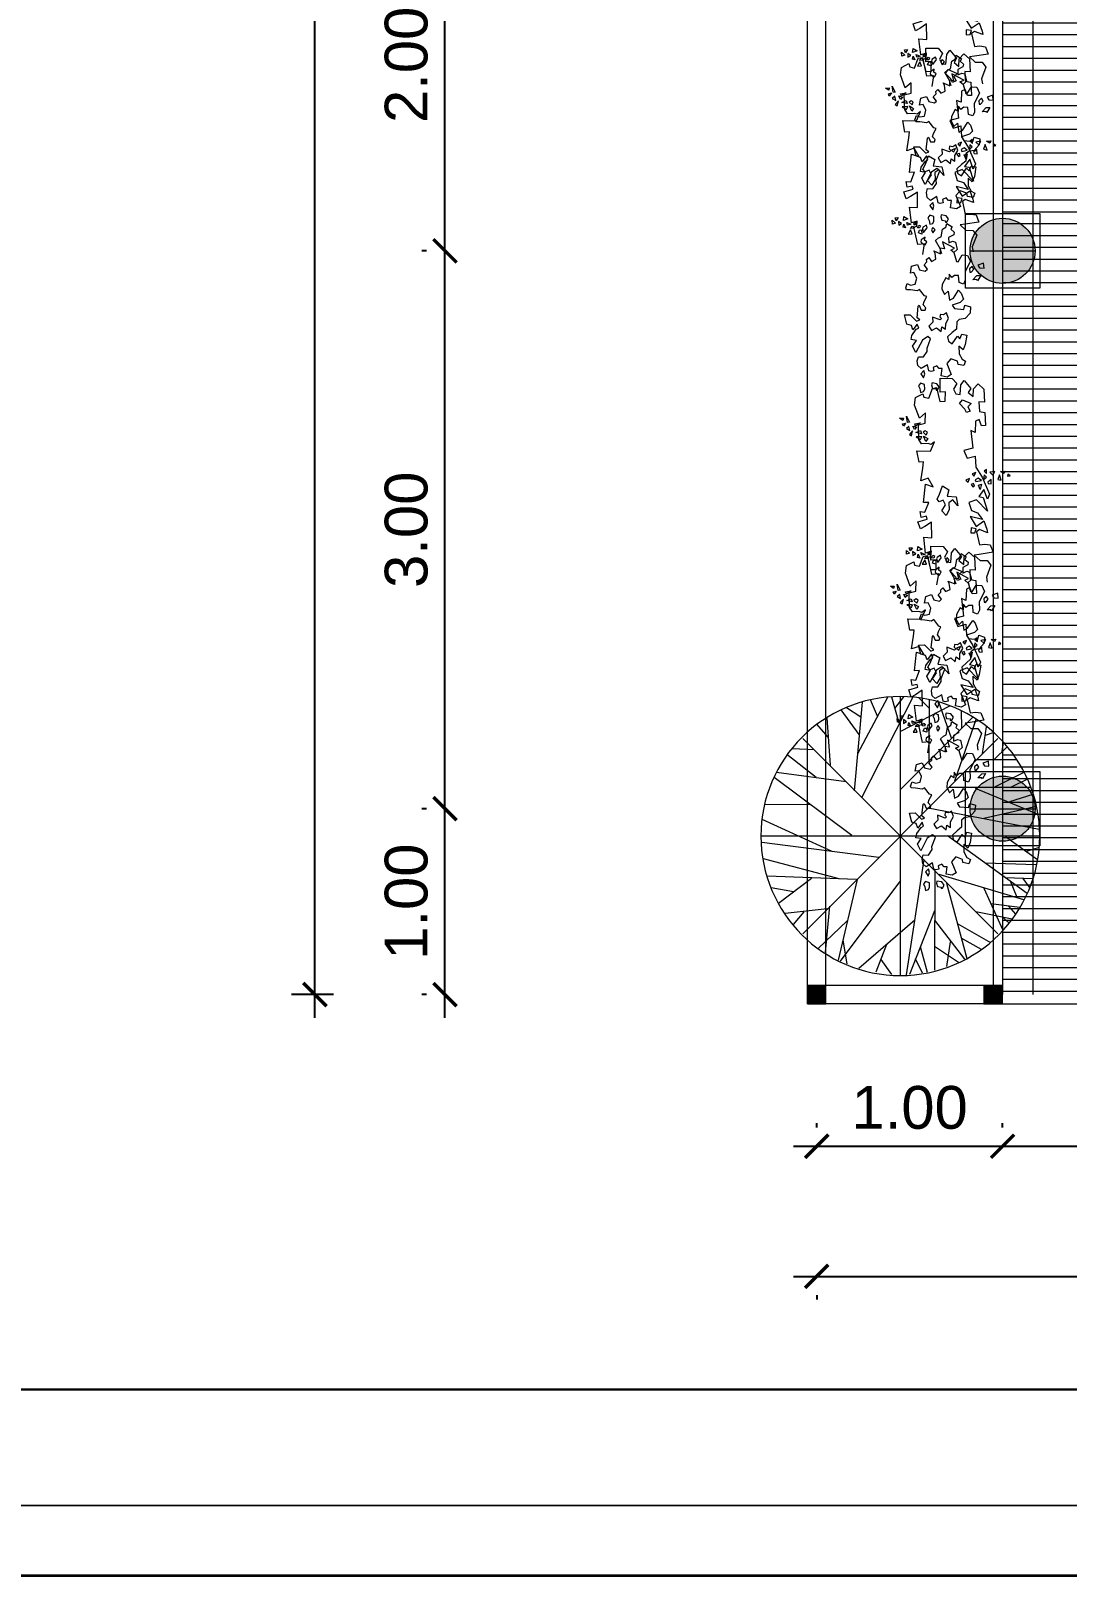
# Model space of a CAD drawing. Header units: millimetres. Extents: x -667 to -468, y -723 to -475.
# Drawn here: x -512.56 to -506.99, y -687.93 to -679.62 of the extents above; entities that cross this region are included whole.
import ezdxf

# ---------------------------------------------------------------- set-up
doc = ezdxf.new("R2010")
doc.units = ezdxf.units.MM
doc.layers.get('0').update_dxf_attribs({"lineweight": 9})
doc.layers.get('Defpoints').update_dxf_attribs({"lineweight": 0})
for name, color, linetype, lineweight in [('BLOCK', 231, 'Continuous', 5), ('COLUMN', 11, 'Continuous', 9), ('dinding', 36, 'Continuous', 9), ('NOTASI', 250, 'Continuous', 5)]:
    doc.layers.add(name, color=color, linetype=linetype, lineweight=lineweight)
doc.layers.add('KOP', color=1, linetype='Continuous')
doc.layers.add('LANDSCAPE', color=7, linetype='Continuous', lineweight=9, true_color=0x002409)
doc.styles.get("Standard").update_dxf_attribs({"font": 'arial.ttf'})
doc.dimstyles.new('Copy of 1-100', dxfattribs={"dimtxt": 0.23, "dimasz": 0.125, "dimexe": 0.125, "dimexo": 0.1, "dimgap": 0.09, "dimtad": 1, "dimtoh": 1, "dimzin": 0, "dimdsep": 46, "dimtxsty": 'Standard', "dimblk": 'ARCHTICK', "dimcen": 0.09, "dimdle": 0.125, "dimclrt": 2, "dimadec": 0, "dimazin": 0, "dimtfac": 1, "dimtofl": 0, "dimtmove": 0, "dimatfit": 3, "dimldrblk": 'ARCHTICK', "dimfxl": 1, "dimtolj": 1, "dimtzin": 0, "dimarcsym": 0})

# ---------------------------------------------------------------- blocks, each defined once
blk = doc.blocks.new('EW2433')
at = {"layer": 'Defpoints'}
for p, q in [((502.9615, -195.7493), (482.7963, -195.7493)), ((482.7963, -209.9267), (502.9615, -209.9267))]:
    blk.add_line(p, q, dxfattribs=at)
at = {"layer": 'KOP', "color": 11, "ltscale": 0.1}
for p, q in [((483.0215, -195.9497), (500.4465, -195.9497)), ((500.4441, -195.9522), (483.0239, -195.9522)), ((500.4465, -209.5956), (483.0215, -209.5956)), ((483.0239, -209.5931), (500.4441, -209.5931))]:
    blk.add_line(p, q, dxfattribs=at)
blk = doc.blocks.new('32')
at = {"layer": 'NOTASI'}
h = blk.add_hatch(color=256, dxfattribs=at)
h.paths.add_polyline_path([(2106.8221, 191.4695), (2106.7721, 191.4695), (2106.7721, 191.4195), (2106.8221, 191.4195)])
h.paths.add_polyline_path([(2106.8721, 191.4695), (2106.8221, 191.4695), (2106.8221, 191.4195), (2106.8721, 191.4195)])
h.paths.add_polyline_path([(2106.8721, 191.4195), (2106.8221, 191.4195), (2106.8221, 191.3695), (2106.8721, 191.3695)])
h.paths.add_polyline_path([(2106.8221, 191.4195), (2106.7721, 191.4195), (2106.7721, 191.3695), (2106.8221, 191.3695)])
at = {"layer": 'BLOCK'}
for p, q in [((2106.8221, 191.4695), (2106.8221, 191.3695)), ((2106.7721, 191.4195), (2106.8721, 191.4195))]:
    blk.add_line(p, q, dxfattribs=at)
blk.add_lwpolyline([(2106.8721, 191.4695), (2106.7721, 191.4695), (2106.7721, 191.3695), (2106.8721, 191.3695)], close=True, dxfattribs=at)
blk = doc.blocks.new('_ArchTick')
at = {"color": 0, "linetype": 'ByBlock', "const_width": 0.15}
blk.add_lwpolyline([(-0.5, -0.5), (0.5, 0.5)], dxfattribs=at)
blk = doc.blocks.new('*D1146')
at = {"layer": 'Defpoints', "color": 0}
for p in [(-510.336, -680.8031), (-510.336, -680.8031), (-510.336, -683.8031)]:
    blk.add_point(p, dxfattribs=at)
at = {"layer": 'NOTASI', "color": 0, "lineweight": -2}
for p, q in [((-510.336, -683.9281), (-510.336, -680.6781)), ((-510.436, -680.8031), (-510.461, -680.8031)), ((-510.436, -683.8031), (-510.461, -683.8031))]:
    blk.add_line(p, q, dxfattribs=at)
at = {"layer": 'NOTASI', "color": 0, "lineweight": -2, "xscale": 0.125, "yscale": 0.125, "zscale": 0.125}
for p, rotation in [((-510.336, -680.8031), 90), ((-510.336, -683.8031), 270)]:
    blk.add_blockref('_ArchTick', p, dxfattribs=dict(at, rotation=rotation))
at = {"layer": 'NOTASI', "color": 2, "insert": (-510.5435, -682.3031), "char_height": 0.23, "attachment_point": 5, "rotation": 90}
blk.add_mtext('\\A1;3.00', dxfattribs=at)
blk = doc.blocks.new('*D1147')
at = {"layer": 'Defpoints', "color": 0}
for p in [(-510.336, -678.8031), (-510.336, -678.8031), (-510.336, -680.8031)]:
    blk.add_point(p, dxfattribs=at)
at = {"layer": 'NOTASI', "color": 0, "lineweight": -2}
for p, q in [((-510.336, -680.9281), (-510.336, -678.6781)), ((-510.436, -678.8031), (-510.461, -678.8031)), ((-510.436, -680.8031), (-510.461, -680.8031))]:
    blk.add_line(p, q, dxfattribs=at)
at = {"layer": 'NOTASI', "color": 0, "lineweight": -2, "xscale": 0.125, "yscale": 0.125, "zscale": 0.125}
for p, rotation in [((-510.336, -678.8031), 90), ((-510.336, -680.8031), 270)]:
    blk.add_blockref('_ArchTick', p, dxfattribs=dict(at, rotation=rotation))
at = {"layer": 'NOTASI', "color": 2, "insert": (-510.5435, -679.8031), "char_height": 0.23, "attachment_point": 5, "rotation": 90}
blk.add_mtext('\\A1;2.00', dxfattribs=at)
blk = doc.blocks.new('*D1154')
at = {"layer": 'Defpoints', "color": 0}
for p in [(-511.036, -664.8031), (-511.036, -664.8031), (-510.836, -684.8031)]:
    blk.add_point(p, dxfattribs=at)
at = {"layer": 'NOTASI', "color": 0, "lineweight": -2}
for p, q in [((-511.036, -684.9281), (-511.036, -664.6781)), ((-511.136, -664.8031), (-511.161, -664.8031)), ((-510.936, -684.8031), (-511.161, -684.8031))]:
    blk.add_line(p, q, dxfattribs=at)
at = {"layer": 'NOTASI', "color": 0, "lineweight": -2, "xscale": 0.125, "yscale": 0.125, "zscale": 0.125}
for p, rotation in [((-511.036, -664.8031), 90), ((-511.036, -684.8031), 270)]:
    blk.add_blockref('_ArchTick', p, dxfattribs=dict(at, rotation=rotation))
at = {"layer": 'NOTASI', "color": 2, "insert": (-511.2435, -674.8031), "char_height": 0.23, "attachment_point": 5, "rotation": 90}
blk.add_mtext('\\A1;20.00', dxfattribs=at)
blk = doc.blocks.new('*D1172')
at = {"layer": 'Defpoints', "color": 0}
for p in [(-508.336, -685.6184), (-507.336, -685.6184), (-507.336, -685.6184)]:
    blk.add_point(p, dxfattribs=at)
at = {"layer": 'NOTASI', "color": 0, "lineweight": -2}
for p, q in [((-508.336, -685.5184), (-508.336, -685.4934)), ((-507.336, -685.5184), (-507.336, -685.4934)), ((-508.461, -685.6184), (-507.211, -685.6184))]:
    blk.add_line(p, q, dxfattribs=at)
at = {"layer": 'NOTASI', "color": 0, "lineweight": -2, "xscale": 0.125, "yscale": 0.125, "zscale": 0.125, "rotation": 180}
blk.add_blockref('_ArchTick', (-508.336, -685.6184), dxfattribs=at)
at = {"layer": 'NOTASI', "color": 0, "lineweight": -2, "xscale": 0.125, "yscale": 0.125, "zscale": 0.125}
blk.add_blockref('_ArchTick', (-507.336, -685.6184), dxfattribs=at)
at = {"layer": 'NOTASI', "color": 2, "insert": (-507.836, -685.411), "char_height": 0.23, "attachment_point": 5}
blk.add_mtext('\\A1;1.00', dxfattribs=at)
blk = doc.blocks.new('*D1173')
at = {"layer": 'Defpoints', "color": 0}
for p in [(-508.336, -686.3184), (-490.336, -686.3184), (-490.336, -686.3184)]:
    blk.add_point(p, dxfattribs=at)
at = {"layer": 'NOTASI', "color": 0, "lineweight": -2}
for p, q in [((-490.336, -686.2184), (-490.336, -686.1934)), ((-508.461, -686.3184), (-490.211, -686.3184)), ((-508.336, -686.4184), (-508.336, -686.4434))]:
    blk.add_line(p, q, dxfattribs=at)
at = {"layer": 'NOTASI', "color": 0, "lineweight": -2, "xscale": 0.125, "yscale": 0.125, "zscale": 0.125, "rotation": 180}
blk.add_blockref('_ArchTick', (-508.336, -686.3184), dxfattribs=at)
at = {"layer": 'NOTASI', "color": 0, "lineweight": -2, "xscale": 0.125, "yscale": 0.125, "zscale": 0.125}
blk.add_blockref('_ArchTick', (-490.336, -686.3184), dxfattribs=at)
at = {"layer": 'NOTASI', "color": 2, "insert": (-499.336, -686.111), "char_height": 0.23, "attachment_point": 5}
blk.add_mtext('\\A1;18.00', dxfattribs=at)
blk = doc.blocks.new('*D1174')
at = {"layer": 'Defpoints', "color": 0}
for p in [(-507.336, -685.6184), (-505.336, -685.6184), (-505.336, -685.6184)]:
    blk.add_point(p, dxfattribs=at)
at = {"layer": 'NOTASI', "color": 0, "lineweight": -2}
for p, q in [((-507.336, -685.5184), (-507.336, -685.4934)), ((-505.336, -685.5184), (-505.336, -685.4934)), ((-507.461, -685.6184), (-505.211, -685.6184))]:
    blk.add_line(p, q, dxfattribs=at)
at = {"layer": 'NOTASI', "color": 0, "lineweight": -2, "xscale": 0.125, "yscale": 0.125, "zscale": 0.125, "rotation": 180}
blk.add_blockref('_ArchTick', (-507.336, -685.6184), dxfattribs=at)
at = {"layer": 'NOTASI', "color": 0, "lineweight": -2, "xscale": 0.125, "yscale": 0.125, "zscale": 0.125}
blk.add_blockref('_ArchTick', (-505.336, -685.6184), dxfattribs=at)
at = {"layer": 'NOTASI', "color": 2, "insert": (-506.336, -685.411), "char_height": 0.23, "attachment_point": 5}
blk.add_mtext('\\A1;2.00', dxfattribs=at)
blk = doc.blocks.new('SEMAK')
at = {"layer": 'LANDSCAPE', "lineweight": 5}
for p, q in [((489.164, 51.854), (489.168, 51.893)), ((489.168, 51.893), (489.199, 51.885)), ((489.199, 51.885), (489.211, 51.862)), ((489.324, 51.88), (489.339, 51.879)), ((489.326, 51.866), (489.324, 51.88)), ((489.339, 51.879), (489.357, 51.848)), ((489.152, 51.826), (489.164, 51.854)), ((489.173, 51.803), (489.152, 51.826)), ((489.211, 51.817), (489.173, 51.803)), ((489.179, 51.707), (489.204, 51.75)), ((489.204, 51.75), (489.219, 51.714)), ((489.211, 51.862), (489.211, 51.817)), ((489.281, 51.824), (489.289, 51.859)), ((489.287, 51.805), (489.281, 51.824)), ((489.334, 51.816), (489.287, 51.805)), ((489.289, 51.859), (489.326, 51.866)), ((489.357, 51.848), (489.334, 51.816)), ((489.441, 51.754), (489.383, 51.739)), ((489.383, 51.739), (489.396, 51.667)), ((489.483, 51.732), (489.441, 51.754)), ((489.443, 51.619), (489.483, 51.732)), ((489.156, 51.625), (489.152, 51.576)), ((489.152, 51.576), (489.165, 51.537)), ((489.186, 51.656), (489.156, 51.625)), ((489.211, 51.677), (489.179, 51.707)), ((489.253, 51.621), (489.186, 51.656)), ((489.219, 51.714), (489.211, 51.677)), ((489.262, 51.684), (489.253, 51.621)), ((489.283, 51.692), (489.262, 51.684)), ((489.312, 51.686), (489.283, 51.692)), ((489.307, 51.653), (489.312, 51.686)), ((489.344, 51.638), (489.307, 51.653)), ((489.366, 51.666), (489.344, 51.638)), ((489.396, 51.667), (489.366, 51.666)), ((489.488, 51.574), (489.443, 51.619)), ((489.553, 51.602), (489.488, 51.574)), ((489.556, 51.634), (489.553, 51.602)), ((489.613, 51.649), (489.556, 51.634)), ((489.571, 51.529), (489.598, 51.584)), ((489.598, 51.584), (489.631, 51.607)), ((489.631, 51.607), (489.613, 51.649)), ((489.141, 51.494), (489.113, 51.429)), ((489.113, 51.429), (489.153, 51.374)), ((489.213, 51.374), (489.141, 51.494)), ((489.165, 51.537), (489.216, 51.541)), ((489.216, 51.541), (489.255, 51.489)), ((489.255, 51.489), (489.255, 51.457)), ((489.255, 51.457), (489.296, 51.367)), ((489.471, 51.399), (489.508, 51.427)), ((489.508, 51.427), (489.563, 51.354)), ((489.573, 51.452), (489.571, 51.529)), ((489.613, 51.492), (489.573, 51.452)), ((489.636, 51.439), (489.613, 51.492)), ((489.657, 51.346), (489.636, 51.439)), ((489.153, 51.374), (489.101, 51.362)), ((489.101, 51.362), (489.11, 51.321)), ((489.11, 51.321), (489.158, 51.262)), ((489.124, 51.267), (489.111, 51.222)), ((489.17, 51.211), (489.124, 51.267)), ((489.158, 51.262), (489.183, 51.252)), ((489.268, 51.342), (489.213, 51.374)), ((489.296, 51.367), (489.268, 51.342)), ((489.286, 51.237), (489.309, 51.282)), ((489.309, 51.282), (489.361, 51.258)), ((489.361, 51.258), (489.404, 51.299)), ((489.404, 51.299), (489.415, 51.252)), ((489.415, 51.252), (489.45, 51.278)), ((489.45, 51.278), (489.454, 51.221)), ((489.465, 51.355), (489.471, 51.399)), ((489.515, 51.314), (489.465, 51.355)), ((489.558, 51.282), (489.515, 51.314)), ((489.564, 51.21), (489.558, 51.282)), ((489.563, 51.354), (489.587, 51.381)), ((489.587, 51.381), (489.61, 51.334)), ((489.61, 51.334), (489.657, 51.346)), ((489.066, 51.206), (489.048, 51.114)), ((489.048, 51.114), (489.106, 51.116)), ((489.111, 51.222), (489.066, 51.206)), ((489.106, 51.116), (489.165, 51.182)), ((489.165, 51.182), (489.197, 51.171)), ((489.183, 51.252), (489.17, 51.211)), ((489.197, 51.171), (489.171, 51.149)), ((489.171, 51.149), (489.189, 51.033)), ((489.327, 51.2), (489.286, 51.237)), ((489.327, 51.15), (489.327, 51.2)), ((489.402, 51.183), (489.327, 51.15)), ((489.399, 51.152), (489.415, 51.17)), ((489.405, 51.127), (489.399, 51.152)), ((489.415, 51.17), (489.402, 51.183)), ((489.436, 51.133), (489.405, 51.127)), ((489.467, 51.115), (489.436, 51.133)), ((489.454, 51.221), (489.485, 51.172)), ((489.485, 51.172), (489.467, 51.115)), ((489.59, 51.189), (489.564, 51.21)), ((489.649, 51.182), (489.59, 51.189)), ((489.701, 51.129), (489.649, 51.182)), ((489.709, 51.068), (489.701, 51.129)), ((489.189, 51.033), (489.199, 51.025)), ((489.199, 51.025), (489.216, 51.074)), ((489.216, 51.074), (489.256, 51.076)), ((489.264, 51.053), (489.24, 51.023)), ((489.24, 51.023), (489.251, 50.99)), ((489.251, 50.99), (489.279, 50.943)), ((489.256, 51.076), (489.264, 51.053)), ((489.496, 50.9), (489.505, 50.99)), ((489.505, 50.99), (489.544, 50.971)), ((489.528, 51.04), (489.549, 51.076)), ((489.61, 51.018), (489.528, 51.04)), ((489.544, 50.971), (489.599, 50.897)), ((489.549, 51.076), (489.64, 51.09)), ((489.642, 50.988), (489.61, 51.018)), ((489.623, 50.927), (489.642, 50.988)), ((489.64, 51.09), (489.653, 51.048)), ((489.653, 51.048), (489.709, 51.068)), ((489.08, 50.865), (489.074, 50.846)), ((489.074, 50.846), (489.091, 50.804)), ((489.121, 50.869), (489.08, 50.865)), ((489.091, 50.804), (489.124, 50.82)), ((489.188, 50.882), (489.121, 50.869)), ((489.124, 50.82), (489.171, 50.813)), ((489.171, 50.813), (489.188, 50.755)), ((489.212, 50.869), (489.188, 50.882)), ((489.258, 50.936), (489.212, 50.869)), ((489.279, 50.943), (489.258, 50.936)), ((489.434, 50.875), (489.458, 50.933)), ((489.439, 50.83), (489.434, 50.875)), ((489.48, 50.765), (489.439, 50.83)), ((489.458, 50.933), (489.496, 50.9)), ((489.599, 50.897), (489.623, 50.927)), ((489.608, 50.819), (489.607, 50.749)), ((489.651, 50.837), (489.608, 50.819)), ((489.671, 50.799), (489.651, 50.837)), ((489.673, 50.714), (489.671, 50.799)), ((489.786, 50.8), (489.747, 50.8)), ((489.747, 50.8), (489.788, 50.76)), ((489.792, 50.811), (489.786, 50.8)), ((489.827, 50.76), (489.792, 50.811)), ((489.128, 50.701), (489.143, 50.634)), ((489.163, 50.698), (489.128, 50.701)), ((489.188, 50.755), (489.163, 50.698)), ((489.202, 50.619), (489.221, 50.672)), ((489.221, 50.672), (489.277, 50.688)), ((489.299, 50.67), (489.268, 50.625)), ((489.277, 50.688), (489.299, 50.67)), ((489.508, 50.785), (489.48, 50.765)), ((489.514, 50.731), (489.508, 50.785)), ((489.537, 50.766), (489.514, 50.731)), ((489.567, 50.746), (489.537, 50.766)), ((489.607, 50.749), (489.567, 50.746)), ((489.731, 50.614), (489.673, 50.714)), ((489.719, 50.688), (489.721, 50.722)), ((489.748, 50.666), (489.719, 50.688)), ((489.721, 50.722), (489.735, 50.724)), ((489.735, 50.724), (489.763, 50.694)), ((489.763, 50.694), (489.748, 50.666)), ((489.788, 50.76), (489.827, 50.76)), ((489.805, 50.656), (489.819, 50.684)), ((489.862, 50.639), (489.805, 50.656)), ((489.819, 50.684), (489.864, 50.689)), ((489.864, 50.689), (489.862, 50.639)), ((489.143, 50.634), (489.202, 50.619)), ((489.261, 50.523), (489.284, 50.417)), ((489.268, 50.625), (489.297, 50.599)), ((489.297, 50.599), (489.296, 50.575)), ((489.296, 50.575), (489.318, 50.556)), ((489.318, 50.556), (489.344, 50.595)), ((489.344, 50.595), (489.389, 50.577)), ((489.374, 50.493), (489.439, 50.524)), ((489.385, 50.517), (489.374, 50.493)), ((489.389, 50.577), (489.385, 50.517)), ((489.434, 50.469), (489.449, 50.523)), ((489.439, 50.524), (489.441, 50.478)), ((489.574, 50.523), (489.541, 50.492)), ((489.541, 50.492), (489.579, 50.477)), ((489.572, 50.518), (489.593, 50.609)), ((489.607, 50.489), (489.572, 50.518)), ((489.593, 50.609), (489.608, 50.612)), ((489.608, 50.612), (489.653, 50.547)), ((489.653, 50.547), (489.706, 50.554)), ((489.706, 50.554), (489.731, 50.614)), ((489.758, 50.473), (489.763, 50.523)), ((489.216, 50.419), (489.187, 50.245)), ((489.284, 50.417), (489.216, 50.419)), ((489.249, 50.396), (489.275, 50.422)), ((489.253, 50.377), (489.249, 50.396)), ((489.292, 50.351), (489.253, 50.377)), ((489.275, 50.422), (489.29, 50.428)), ((489.309, 50.398), (489.286, 50.381)), ((489.286, 50.381), (489.292, 50.351)), ((489.29, 50.428), (489.309, 50.398)), ((489.441, 50.478), (489.396, 50.39)), ((489.396, 50.39), (489.426, 50.366)), ((489.426, 50.366), (489.454, 50.355)), ((489.479, 50.477), (489.434, 50.469)), ((489.454, 50.355), (489.471, 50.282)), ((489.464, 50.408), (489.479, 50.477)), ((489.579, 50.477), (489.464, 50.408)), ((489.525, 50.42), (489.565, 50.405)), ((489.526, 50.366), (489.525, 50.42)), ((489.579, 50.342), (489.526, 50.366)), ((489.565, 50.405), (489.593, 50.415)), ((489.584, 50.316), (489.579, 50.342)), ((489.593, 50.415), (489.607, 50.489)), ((489.808, 50.358), (489.758, 50.473)), ((489.773, 50.308), (489.808, 50.358)), ((488.975, 50.204), (488.975, 50.166)), ((489.005, 50.196), (488.975, 50.204)), ((488.975, 50.166), (489.005, 50.196)), ((489.036, 50.219), (489.066, 50.204)), ((489.036, 50.181), (489.036, 50.219)), ((489.066, 50.204), (489.036, 50.181)), ((489.104, 50.249), (489.081, 50.242)), ((489.081, 50.242), (489.089, 50.211)), ((489.089, 50.211), (489.104, 50.249)), ((489.125, 50.223), (489.118, 50.196)), ((489.118, 50.196), (489.159, 50.216)), ((489.159, 50.216), (489.125, 50.223)), ((489.126, 50.312), (489.167, 50.312)), ((489.153, 50.271), (489.126, 50.312)), ((489.151, 50.257), (489.174, 50.234)), ((489.189, 50.257), (489.151, 50.257)), ((489.167, 50.312), (489.153, 50.271)), ((489.165, 50.202), (489.154, 50.043)), ((489.223, 50.187), (489.165, 50.202)), ((489.174, 50.234), (489.189, 50.257)), ((489.184, 50.214), (489.199, 50.223)), ((489.192, 50.202), (489.184, 50.214)), ((489.187, 50.245), (489.216, 50.238)), ((489.214, 50.204), (489.192, 50.202)), ((489.199, 50.223), (489.214, 50.204)), ((489.216, 50.238), (489.223, 50.187)), ((489.243, 50.256), (489.221, 50.254)), ((489.221, 50.254), (489.236, 50.228)), ((489.262, 50.318), (489.228, 50.305)), ((489.228, 50.305), (489.241, 50.277)), ((489.236, 50.228), (489.252, 50.236)), ((489.241, 50.277), (489.262, 50.277)), ((489.252, 50.236), (489.243, 50.256)), ((489.262, 50.277), (489.262, 50.318)), ((489.27, 50.266), (489.281, 50.303)), ((489.277, 50.251), (489.27, 50.266)), ((489.312, 50.232), (489.277, 50.251)), ((489.281, 50.303), (489.318, 50.258)), ((489.318, 50.258), (489.312, 50.232)), ((489.361, 50.282), (489.372, 50.312)), ((489.376, 50.258), (489.361, 50.282)), ((489.372, 50.312), (489.396, 50.284)), ((489.396, 50.284), (489.376, 50.258)), ((489.471, 50.282), (489.504, 50.262)), ((489.504, 50.262), (489.517, 50.225)), ((489.517, 50.225), (489.567, 50.262)), ((489.553, 50.286), (489.584, 50.316)), ((489.567, 50.262), (489.553, 50.286)), ((489.648, 50.248), (489.703, 50.303)), ((489.698, 50.243), (489.648, 50.248)), ((489.837, 50.229), (489.698, 50.243)), ((489.703, 50.303), (489.773, 50.308)), ((489.812, 50.154), (489.837, 50.229)), ((489.013, 50.173), (489.005, 50.143)), ((489.005, 50.143), (489.036, 50.143)), ((489.036, 50.143), (489.013, 50.173)), ((489.085, 50.175), (489.092, 50.134)), ((489.132, 50.161), (489.085, 50.175)), ((489.092, 50.134), (489.132, 50.161)), ((489.154, 50.043), (489.234, 50.053)), ((489.234, 50.053), (489.239, 49.898)), ((489.682, 50.017), (489.705, 50.147)), ((489.705, 50.147), (489.757, 50.144)), ((489.792, 50.032), (489.712, 49.997)), ((489.757, 50.144), (489.812, 50.154)), ((489.787, 49.997), (489.792, 50.032)), ((489.125, 49.96), (489.104, 49.888)), ((489.104, 49.888), (489.198, 49.866)), ((489.169, 49.939), (489.125, 49.96)), ((489.239, 49.898), (489.169, 49.939)), ((489.626, 50.026), (489.666, 50.026)), ((489.631, 49.976), (489.626, 50.026)), ((489.627, 49.863), (489.682, 49.963)), ((489.747, 49.898), (489.627, 49.863)), ((489.681, 49.986), (489.631, 49.976)), ((489.666, 50.026), (489.681, 49.986)), ((489.712, 49.997), (489.682, 50.017)), ((489.682, 49.963), (489.762, 49.913)), ((489.702, 49.828), (489.747, 49.898)), ((489.762, 49.913), (489.787, 49.997)), ((489.14, 49.845), (489.133, 49.787)), ((489.133, 49.787), (489.179, 49.794)), ((489.191, 49.837), (489.14, 49.845)), ((489.179, 49.794), (489.221, 49.7)), ((489.198, 49.866), (489.191, 49.837)), ((489.388, 49.838), (489.347, 49.79)), ((489.347, 49.79), (489.388, 49.734)), ((489.388, 49.734), (489.368, 49.686)), ((489.422, 49.783), (489.388, 49.838)), ((489.422, 49.714), (489.422, 49.783)), ((489.511, 49.748), (489.463, 49.687)), ((489.497, 49.66), (489.511, 49.748)), ((489.622, 49.723), (489.642, 49.803)), ((489.697, 49.698), (489.622, 49.723)), ((489.642, 49.803), (489.702, 49.828)), ((489.802, 49.818), (489.697, 49.698)), ((489.767, 49.678), (489.802, 49.818)), ((489.171, 49.7), (489.2, 49.518)), ((489.221, 49.7), (489.171, 49.7)), ((489.327, 49.7), (489.306, 49.673)), ((489.306, 49.673), (489.334, 49.625)), ((489.368, 49.686), (489.327, 49.7)), ((489.334, 49.625), (489.368, 49.544)), ((489.368, 49.544), (489.429, 49.585)), ((489.409, 49.646), (489.497, 49.66)), ((489.429, 49.585), (489.409, 49.646)), ((489.463, 49.687), (489.422, 49.714)), ((489.722, 49.668), (489.767, 49.678)), ((489.778, 49.599), (489.722, 49.668)), ((489.741, 49.598), (489.725, 49.553)), ((489.756, 49.545), (489.741, 49.598)), ((489.767, 49.478), (489.832, 49.648)), ((489.807, 49.698), (489.778, 49.599)), ((489.832, 49.648), (489.807, 49.698)), ((489.154, 49.482), (489.181, 49.355)), ((489.23, 49.46), (489.154, 49.482)), ((489.2, 49.518), (489.275, 49.548)), ((489.275, 49.548), (489.23, 49.46)), ((489.602, 49.499), (489.624, 49.518)), ((489.641, 49.484), (489.602, 49.499)), ((489.624, 49.518), (489.641, 49.484)), ((489.653, 49.543), (489.668, 49.567)), ((489.677, 49.535), (489.653, 49.543)), ((489.668, 49.567), (489.685, 49.56)), ((489.668, 49.438), (489.685, 49.462)), ((489.705, 49.426), (489.668, 49.438)), ((489.685, 49.56), (489.677, 49.535)), ((489.685, 49.462), (489.705, 49.426)), ((489.697, 49.498), (489.702, 49.518)), ((489.727, 49.483), (489.697, 49.498)), ((489.702, 49.518), (489.757, 49.508)), ((489.707, 49.373), (489.767, 49.478)), ((489.725, 49.553), (489.756, 49.545)), ((489.757, 49.508), (489.727, 49.483)), ((489.779, 49.5), (489.809, 49.477)), ((489.786, 49.454), (489.779, 49.5)), ((489.809, 49.477), (489.786, 49.454)), ((489.79, 49.419), (489.813, 49.442)), ((489.813, 49.404), (489.79, 49.419)), ((489.813, 49.442), (489.813, 49.404)), ((489.819, 49.529), (489.824, 49.544)), ((489.854, 49.504), (489.819, 49.529)), ((489.824, 49.544), (489.854, 49.549)), ((489.846, 49.432), (489.875, 49.461)), ((489.897, 49.425), (489.846, 49.432)), ((489.854, 49.549), (489.854, 49.504)), ((489.875, 49.461), (489.897, 49.425)), ((489.92, 49.506), (489.955, 49.516)), ((489.94, 49.461), (489.92, 49.506)), ((489.955, 49.516), (489.94, 49.461)), ((489.984, 49.45), (489.952, 49.428)), ((489.952, 49.428), (489.998, 49.428)), ((489.998, 49.428), (489.984, 49.45)), ((490.02, 49.481), (490.045, 49.476)), ((490.025, 49.461), (490.02, 49.481)), ((490.045, 49.476), (490.025, 49.461)), ((489.146, 49.295), (489.131, 49.18)), ((489.191, 49.295), (489.146, 49.295)), ((489.181, 49.355), (489.191, 49.295)), ((489.598, 49.202), (489.627, 49.281)), ((489.627, 49.281), (489.707, 49.263)), ((489.707, 49.263), (489.707, 49.373)), ((489.131, 49.18), (489.266, 49.19)), ((489.181, 49.114), (489.156, 49.069)), ((489.246, 49.114), (489.181, 49.114)), ((489.276, 49.124), (489.246, 49.114)), ((489.266, 49.19), (489.311, 49.099)), ((489.311, 49.099), (489.276, 49.124)), ((489.687, 49.183), (489.598, 49.202)), ((489.677, 49.007), (489.687, 49.183)), ((489.037, 48.954), (489.071, 48.975)), ((489.064, 48.934), (489.037, 48.954)), ((489.064, 49.015), (489.084, 49.029)), ((489.098, 48.981), (489.064, 49.015)), ((489.071, 48.975), (489.064, 48.934)), ((489.084, 49.029), (489.098, 48.981)), ((489.118, 48.968), (489.104, 48.932)), ((489.14, 48.947), (489.118, 48.968)), ((489.13, 49.042), (489.173, 49.071)), ((489.187, 49.043), (489.13, 49.042)), ((489.184, 49.013), (489.13, 48.998)), ((489.13, 48.998), (489.176, 48.982)), ((489.156, 49.069), (489.159, 48.924)), ((489.173, 49.071), (489.187, 49.043)), ((489.176, 48.982), (489.184, 49.013)), ((489.202, 49), (489.231, 49.029)), ((489.224, 48.986), (489.202, 49)), ((489.225, 49.092), (489.204, 49.037)), ((489.204, 49.037), (489.245, 49.065)), ((489.245, 49), (489.224, 48.986)), ((489.245, 49.065), (489.225, 49.092)), ((489.231, 49.029), (489.245, 49)), ((489.72, 49.027), (489.677, 49.007)), ((489.73, 48.917), (489.72, 49.027)), ((489.786, 48.964), (489.766, 48.902)), ((489.827, 48.964), (489.786, 48.964)), ((489.827, 48.834), (489.827, 48.964)), ((489.006, 48.871), (488.975, 48.848)), ((488.975, 48.848), (489.013, 48.848)), ((489.008, 48.929), (489.001, 48.906)), ((489.001, 48.906), (489.031, 48.899)), ((489.013, 48.848), (489.006, 48.871)), ((489.031, 48.899), (489.008, 48.929)), ((489.05, 48.893), (489.043, 48.831)), ((489.043, 48.831), (489.071, 48.893)), ((489.071, 48.893), (489.05, 48.893)), ((489.104, 48.932), (489.14, 48.947)), ((489.13, 48.934), (489.123, 48.912)), ((489.123, 48.912), (489.18, 48.905)), ((489.18, 48.905), (489.13, 48.934)), ((489.172, 48.856), (489.131, 48.725)), ((489.159, 48.924), (489.227, 48.91)), ((489.234, 48.808), (489.172, 48.856)), ((489.227, 48.91), (489.234, 48.808)), ((489.645, 48.826), (489.63, 48.79)), ((489.681, 48.812), (489.645, 48.826)), ((489.66, 48.768), (489.681, 48.812)), ((489.766, 48.902), (489.73, 48.917)), ((489.773, 48.821), (489.827, 48.834)), ((489.773, 48.724), (489.773, 48.821)), ((489.131, 48.725), (489.145, 48.65)), ((489.145, 48.65), (489.22, 48.616)), ((489.22, 48.616), (489.227, 48.65)), ((489.227, 48.65), (489.275, 48.664)), ((489.275, 48.664), (489.316, 48.568)), ((489.357, 48.561), (489.384, 48.703)), ((489.384, 48.703), (489.438, 48.703)), ((489.438, 48.703), (489.445, 48.608)), ((489.63, 48.79), (489.58, 48.732)), ((489.58, 48.732), (489.609, 48.696)), ((489.609, 48.696), (489.696, 48.739)), ((489.696, 48.739), (489.66, 48.768)), ((489.671, 48.628), (489.718, 48.669)), ((489.718, 48.669), (489.725, 48.594)), ((489.827, 48.731), (489.773, 48.724)), ((489.827, 48.601), (489.827, 48.731)), ((489.316, 48.568), (489.357, 48.561)), ((489.391, 48.608), (489.398, 48.471)), ((489.445, 48.608), (489.391, 48.608)), ((489.52, 48.478), (489.561, 48.533)), ((489.527, 48.587), (489.548, 48.635)), ((489.561, 48.533), (489.527, 48.587)), ((489.548, 48.635), (489.589, 48.642)), ((489.589, 48.642), (489.602, 48.546)), ((489.602, 48.546), (489.636, 48.505)), ((489.636, 48.505), (489.698, 48.587)), ((489.698, 48.587), (489.671, 48.628)), ((489.725, 48.594), (489.773, 48.547)), ((489.773, 48.547), (489.827, 48.601)), ((489.398, 48.471), (489.52, 48.478))]:
    blk.add_line(p, q, dxfattribs=at)
blk = doc.blocks.new('Tree - deciduous plan')
for p, q in [((2.426, 54.9406), (-1.4472, 59.9056)), ((0, 59.9996), (0, -60)), ((-26.4472, 46.5894), (-26.2712, 53.8116)), ((-22.0458, 42.0753), (-16.5881, 57.6486)), ((-21.1656, 55.8436), (-0.0388, 45.0094)), ((-12.5388, 54.9406), (-7.9613, 59.4546)), ((-12.3627, 32.1443), (-12.5388, 58.7776)), ((-5.3205, 59.6806), (16.5105, 16.7963)), ((0.4894, 48.6208), (3.6584, 59.6806)), ((18.2711, 35.5298), (5.419, 59.6806)), ((9.8203, 51.5549), (12.8133, 58.5516)), ((19.6795, 19.5047), (16.3344, 57.6486)), ((17.0387, 51.1035), (23.2006, 55.1666)), ((17.7429, 43.6552), (25.4894, 54.2636)), ((-37.0107, 47.0408), (-35.25, 35.5298)), ((-32.6092, 50.4264), (-23.2782, 23.5674)), ((-31.2008, 51.1035), (-0.2149, 20.1818)), ((31.6513, 50.8778), (30.2429, 30.5643)), ((31.1232, 42.5267), (35.8767, 48.1693)), ((-43.8768, 36.4326), (-44.405, 40.2696)), ((42, 42), (-42, -42)), ((42, -42), (-42, 42)), ((-40.1797, 44.558), (-36.4825, 43.2038)), ((-45.8134, 38.2383), (-40.5318, 33.0471)), ((36.2288, 25.1474), (48.9049, 35.0784)), ((37.1091, 37.1098), (46.6161, 37.5612)), ((-53.2078, 27.4044), (-40.1797, 20.859)), ((-49.8627, 32.8214), (-32.7853, 32.8214)), ((23.3767, 23.3417), (53.3063, 27.4044)), ((-32.2571, 20.6333), (-59.1937, 9.348)), ((-56.0247, 20.859), (-20.8134, 20.859)), ((-54.7923, 24.4702), (-47.75, 21.0847)), ((54.3626, 25.3731), (20.9119, 0.3198)), ((-57.081, 17.9248), (-47.0458, 14.7649)), ((38.5175, 13.4107), (58.2359, 13.6364)), ((-59.7219, 2.8025), (-12.0106, 12.0565)), ((-58.6656, 12.7336), (-35.9543, 7.5424)), ((29.3626, -6.6771), (59.4682, 7.091)), ((-54.6162, -24.7335), (-20.2853, 0.0941)), ((-60, 0), (60, 0)), ((-59.7219, -4.8714), (-54.2641, -6.6771)), ((-45.2853, -0.1316), (-59.0177, -10.0627)), ((9.2922, -9.1598), (59.6443, -2.8401)), ((-58.4895, -12.3197), (-36.4825, -11.6426)), ((-10.074, -10.0627), (-2.5036, -59.7178)), ((26.3697, -18.4138), (58.9401, -9.8369)), ((-57.081, -18.4138), (-45.2853, -17.9624)), ((-52.6797, -18.188), (-55.4966, -22.0251)), ((-53.2078, -27.442), (-16.7641, -16.6081)), ((-47.2219, -19.3166), (-50.2148, -26.3135)), ((-14.8275, -15.0282), (-14.6515, -57.6865)), ((-0.0388, -19.0909), (25.8415, -53.8495)), ((18.6232, -18.6394), (26.7218, -53.3981)), ((18.7992, -18.6394), (57.3556, -17.2853)), ((38.1654, -18.188), (52.426, -29.0219)), ((-35.9543, -22.4765), (-44.0529, -40.5329)), ((-19.9331, -20.2194), (-28.5599, -52.721)), ((45.9119, -24.0564), (55.595, -22.2508)), ((-38.9472, -29.0219), (-51.4472, -30.6018)), ((-46.5177, -30.1504), (-49.5106, -33.536)), ((-32.4331, -32.4075), (-48.1021, -35.5674)), ((-14.6515, -32.1818), (-3.912, -59.4922)), ((30.419, -30.1504), (32.3556, -50.0125)), ((31.4753, -31.279), (49.6091, -33.3103)), ((41.5105, -32.6332), (46.088, -38.0501)), ((-43.7008, -34.6645), (-46.6937, -37.373)), ((-24.6867, -37.8244), (-38.7712, -45.7241)), ((-14.6515, -36.2445), (-27.6797, -52.9467)), ((-6.2008, -36.2445), (17.919, -57.0094)), ((22.8485, -36.4702), (35.3485, -48.4326)), ((-26.2712, -43.9185), (-34.7219, -48.6583)), ((-21.5177, -45.4984), (-19.9331, -56.1065)), ((24.7852, -44.8213), (23.0246, -54.978)), ((-14.6515, -47.3041), (-25.0388, -54.3009)), ((-8.4895, -47.5298), (-11.4825, -58.5893)), ((-6.3768, -52.721), (-9.3698, -58.815)), ((8.4119, -53.1724), (3.8344, -59.4922)), ((5.9471, -46.6269), (10.5246, -58.5893))]:
    blk.add_line(p, q)
blk.add_circle((0, 0), 60)
blk = doc.blocks.new('kolommm bulat')
at = {"layer": 'NOTASI'}
h = blk.add_hatch(color=256, dxfattribs=at)
h.paths.add_polyline_path([(-808.9141, -494.9305), (-808.9141, -495.1055), (-808.7391, -495.1055, 0.414214)])
h.paths.add_polyline_path([(-808.9141, -494.9305, 0.414214), (-809.0891, -495.1055), (-808.9141, -495.1055)])
h.paths.add_polyline_path([(-808.9141, -495.1055), (-809.0891, -495.1055, 0.414214), (-808.9141, -495.2805)])
h.paths.add_polyline_path([(-808.7391, -495.1055), (-808.9141, -495.1055), (-808.9141, -495.2805, 0.414214)])
for p, q in [((-808.9141, -494.9305), (-808.9141, -495.2805)), ((-809.0891, -495.1055), (-808.7391, -495.1055))]:
    blk.add_line(p, q)
blk.add_circle((-808.9141, -495.1055), 0.175)
blk = doc.blocks.new('*D1185')
at = {"layer": 'Defpoints', "color": 0}
for p in [(-510.336, -683.8031), (-510.336, -683.8031), (-510.336, -684.8031)]:
    blk.add_point(p, dxfattribs=at)
at = {"layer": 'NOTASI', "color": 0, "lineweight": -2}
for p, q in [((-510.336, -684.9281), (-510.336, -683.6781)), ((-510.436, -683.8031), (-510.461, -683.8031)), ((-510.436, -684.8031), (-510.461, -684.8031))]:
    blk.add_line(p, q, dxfattribs=at)
at = {"layer": 'NOTASI', "color": 0, "lineweight": -2, "xscale": 0.125, "yscale": 0.125, "zscale": 0.125}
for p, rotation in [((-510.336, -683.8031), 90), ((-510.336, -684.8031), 270)]:
    blk.add_blockref('_ArchTick', p, dxfattribs=dict(at, rotation=rotation))
at = {"layer": 'NOTASI', "color": 2, "insert": (-510.5435, -684.3031), "char_height": 0.23, "attachment_point": 5, "rotation": 90}
blk.add_mtext('\\A1;1.00', dxfattribs=at)

msp = doc.modelspace()

# ---------------------------------------------------------------- hatches: boundary and pattern name
at = {"layer": 'NOTASI', "ltscale": 0.01}
h = msp.add_hatch(dxfattribs=at)
h.set_pattern_fill('GRATE', color=256, scale=0.08, style=0)
h.set_pattern_definition([(0, (353.887845, -245.68182), (0, 0.0635), []), (90, (353.88784, -245.68182), (-0.254, 2e-17), [])])
edge = h.paths.add_edge_path(flags=16)
edge.add_arc((-506.6465, -680.4267), 0.153, 90, 180)
edge.add_line((-506.7995, -680.4267), (-506.7995, -680.5267))
edge.add_arc((-504.8486, -680.8794), 1.9825, 169.75415, 190.24585)
edge.add_line((-506.7995, -681.232), (-506.7995, -683.0165))
edge.add_arc((-504.4027, -683.3713), 2.4228, 171.57992, 188.42008)
edge.add_line((-506.7995, -683.7261), (-506.7995, -683.9919))
edge.add_arc((-506.6465, -683.9919), 0.153, 180, 270)
edge.add_line((-506.6465, -684.1449), (-505.2645, -684.1449))
edge.add_arc((-505.2645, -683.9919), 0.153, 270, 360)
edge.add_line((-505.1116, -683.9919), (-505.1116, -683.7261))
edge.add_arc((-507.5083, -683.3713), 2.4228, 351.57992, 368.42008)
edge.add_line((-505.1116, -683.0165), (-505.1116, -681.232))
edge.add_arc((-507.0624, -680.8794), 1.9825, 349.75415, 370.24585)
edge.add_line((-505.1116, -680.5267), (-505.1116, -680.4267))
edge.add_arc((-505.2645, -680.4267), 0.153, 0, 90)
edge.add_line((-505.2645, -680.2737), (-506.6465, -680.2737))
edge = h.paths.add_edge_path(flags=16)
edge.add_arc((-505.2645, -680.4267), 0.153, 0, 90)
edge.add_line((-505.2645, -680.2737), (-506.6465, -680.2737))
edge.add_arc((-506.6465, -680.4267), 0.153, 90, 180)
edge.add_line((-506.7995, -680.4267), (-506.7995, -680.2801))
edge.add_arc((-506.6465, -680.2801), 0.153, 90, 180, ccw=False)
edge.add_line((-506.6465, -680.1271), (-505.2645, -680.1271))
edge.add_arc((-505.2645, -680.2801), 0.153, 0, 90, ccw=False)
edge.add_line((-505.1116, -680.2801), (-505.1116, -680.4267))
edge = h.paths.add_edge_path(flags=16)
edge.add_arc((-505.2645, -684.1331), 0.153, 270, 360)
edge.add_line((-505.1116, -684.1331), (-505.1116, -683.9919))
edge.add_arc((-505.2645, -683.9919), 0.153, -90, 0, ccw=False)
edge.add_line((-505.2645, -684.1449), (-506.6465, -684.1449))
edge.add_arc((-506.6465, -683.9919), 0.153, 180, 270, ccw=False)
edge.add_line((-506.7995, -683.9919), (-506.7995, -684.1331))
edge.add_arc((-506.6465, -684.1331), 0.153, 180, 270)
edge.add_line((-506.6465, -684.2861), (-505.2645, -684.2861))
h.paths.add_polyline_path([(-499.536, -680.8531), (-499.536, -679.3031), (-502.336, -679.3031), (-502.336, -678.9281), (-507.336, -678.9281), (-507.336, -684.8031), (-502.336, -684.8031), (-502.336, -680.8531)])

# ---------------------------------------------------------------- linework, layer by layer
for points in [[(-507.536, -680.6031), (-507.136, -680.6031), (-507.136, -681.0031), (-507.536, -681.0031)], [(-507.536, -683.6031), (-507.136, -683.6031), (-507.136, -684.0031), (-507.536, -684.0031)]]:
    msp.add_lwpolyline(points, close=True)
at = {"layer": 'dinding'}
for p, q in [((-508.386, -684.8531), (-508.386, -664.7531)), ((-508.286, -684.7531), (-508.286, -664.8531)), ((-507.336, -684.7531), (-508.286, -684.7531)), ((-507.336, -684.8531), (-508.386, -684.8531)), ((-507.336, -684.8531), (-502.336, -684.8531))]:
    msp.add_line(p, q, dxfattribs=at)
at = {"layer": 'dinding', "ltscale": 0.01}
for p, q in [((-507.386, -678.9031), (-507.386, -684.8031)), ((-507.336, -678.9031), (-507.336, -684.8031))]:
    msp.add_line(p, q, dxfattribs=at)

# ---------------------------------------------------------------- block references
at = {"xscale": 1.875, "yscale": 1.875, "zscale": 1.875}
for p in [(-1421.2363, -293.937), (-1421.2363, -320.5196)]:
    msp.add_blockref('EW2433', p, dxfattribs=at)
at = {"layer": 'COLUMN'}
for p in [(301.5781, -185.6976), (301.5781, -188.6976)]:
    msp.add_blockref('kolommm bulat', p, dxfattribs=at)
at = {"layer": 'COLUMN', "rotation": 270}
for p in [(-699.7555, 1422.019), (-698.8055, 1422.019)]:
    msp.add_blockref('32', p, dxfattribs=at)
at = {"layer": 'LANDSCAPE'}
for name, p, xscale, yscale, zscale, rotation in [('SEMAK', (-772.8702, -666.2867), -0.5397948623633152, 0.5397948623633152, 0.5397948623633152, 182.9524330381508), ('SEMAK', (-772.92, -667.1904), -0.5397948623633152, 0.5397948623633152, 0.5397948623633152, 182.9524330381508), ('SEMAK', (-772.8439, -668.9657), -0.5397948623633152, 0.5397948623633152, 0.5397948623633152, 182.9524330381508), ('SEMAK', (-772.8936, -669.8694), -0.5397948623633152, 0.5397948623633152, 0.5397948623633152, 182.9524330381508), ('Tree - deciduous plan', (-507.8861, -683.9503), -0.01250000000004547, 0.01250000000004547, 0.0125, 359.9999999999963)]:
    msp.add_blockref(name, p, dxfattribs=dict(at, xscale=xscale, yscale=yscale, zscale=zscale, rotation=rotation))

# ---------------------------------------------------------------- dimensions: what is measured, and where the dimension line sits
at = {"layer": 'NOTASI'}
for base, p1, p2, picture, middle in [((-511.036, -664.8031), (-510.836, -684.8031), (-511.036, -664.8031), '*D1154', (-511.2435, -674.8031)), ((-510.336, -678.8031), (-510.336, -680.8031), (-510.336, -678.8031), '*D1147', (-510.5435, -679.8031)), ((-510.336, -680.8031), (-510.336, -683.8031), (-510.336, -680.8031), '*D1146', (-510.5435, -682.3031)), ((-510.336, -683.8031), (-510.336, -684.8031), (-510.336, -683.8031), '*D1185', (-510.5435, -684.3031))]:
    dim = msp.add_linear_dim(base=base, p1=p1, p2=p2, angle=90, dimstyle='Copy of 1-100', dxfattribs=at)
    dim.commit()
    dim.dimension.update_dxf_attribs({"geometry": picture, "text_midpoint": middle})
for base, p1, p2, picture, middle in [((-507.336, -685.6184), (-508.336, -685.6184), (-507.336, -685.6184), '*D1172', (-507.836, -685.411)), ((-505.336, -685.6184), (-507.336, -685.6184), (-505.336, -685.6184), '*D1174', (-506.336, -685.411)), ((-490.336, -686.3184), (-508.336, -686.3184), (-490.336, -686.3184), '*D1173', (-499.336, -686.111))]:
    dim = msp.add_linear_dim(base=base, p1=p1, p2=p2, dimstyle='Copy of 1-100', dxfattribs=at)
    dim.commit()
    dim.dimension.update_dxf_attribs({"geometry": picture, "text_midpoint": middle})

doc.saveas('drawing.dxf')
